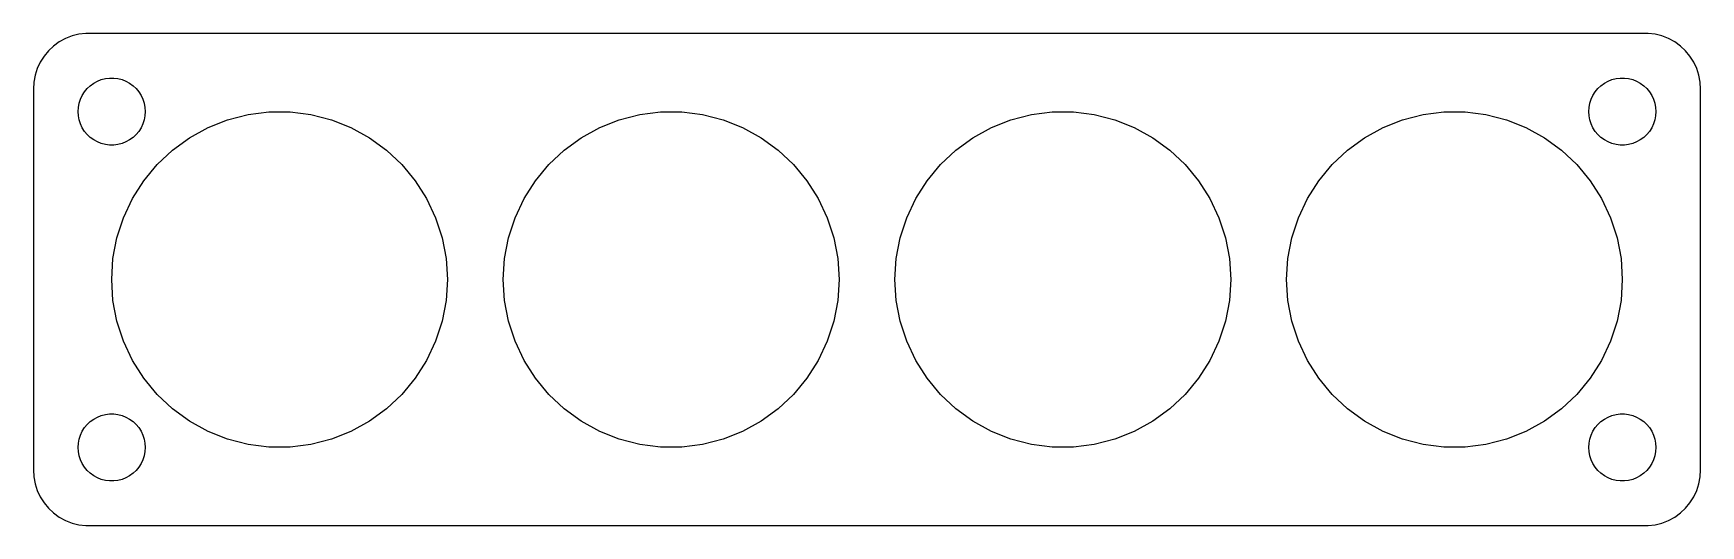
# Model space of a CAD drawing. Header units: metres. Extents: x -74 to 74, y 32 to 76.
import ezdxf

# ---------------------------------------------------------------- set-up
doc = ezdxf.new("R2010")
doc.units = ezdxf.units.M

msp = doc.modelspace()

# ---------------------------------------------------------------- linework, layer by layer
for p, q in [((-69.8139, 75.9901), (-70.4369, 75.9114)), ((69.8139, 75.9901), (-69.8139, 75.9901)), ((70.4369, 75.9114), (69.8139, 75.9901)), ((-72.6871, 74.8526), (-73.1448, 74.4227)), ((-72.1791, 75.2216), (-72.6871, 74.8526)), ((-71.6289, 75.5241), (-72.1791, 75.2216)), ((-71.0451, 75.7553), (-71.6289, 75.5241)), ((-70.4369, 75.9114), (-71.0451, 75.7553)), ((71.0451, 75.7553), (70.4369, 75.9114)), ((71.6289, 75.5241), (71.0451, 75.7553)), ((72.1791, 75.2216), (71.6289, 75.5241)), ((72.6871, 74.8526), (72.1791, 75.2216)), ((73.1448, 74.4227), (72.6871, 74.8526)), ((-73.8815, 73.4088), (-74.1489, 72.8406)), ((-73.5451, 73.9389), (-73.8815, 73.4088)), ((-73.1448, 74.4227), (-73.5451, 73.9389)), ((73.5451, 73.9389), (73.1448, 74.4227)), ((73.8815, 73.4088), (73.5451, 73.9389)), ((74.1489, 72.8406), (73.8815, 73.4088)), ((-74.4606, 71.6267), (-74.5, 71)), ((-74.3429, 72.2434), (-74.4606, 71.6267)), ((-74.1489, 72.8406), (-74.3429, 72.2434)), ((-69.4123, 71.3115), (-69.1075, 71.533)), ((-69.1075, 71.533), (-68.7773, 71.7145)), ((-68.7773, 71.7145), (-68.427, 71.8532)), ((-68.427, 71.8532), (-68.0621, 71.9469)), ((-68.0621, 71.9469), (-67.6884, 71.9941)), ((-67.6884, 71.9941), (-67.3116, 71.9941)), ((-67.3116, 71.9941), (-66.9379, 71.9469)), ((-66.9379, 71.9469), (-66.573, 71.8532)), ((-66.573, 71.8532), (-66.2227, 71.7145)), ((-66.2227, 71.7145), (-65.8925, 71.533)), ((-65.8925, 71.533), (-65.5877, 71.3115)), ((65.5877, 71.3115), (65.8925, 71.533)), ((65.8925, 71.533), (66.2227, 71.7145)), ((66.2227, 71.7145), (66.573, 71.8532)), ((66.573, 71.8532), (66.9379, 71.9469)), ((66.9379, 71.9469), (67.3116, 71.9941)), ((67.3116, 71.9941), (67.6884, 71.9941)), ((67.6884, 71.9941), (68.0621, 71.9469)), ((68.0621, 71.9469), (68.427, 71.8532)), ((68.427, 71.8532), (68.7773, 71.7145)), ((68.7773, 71.7145), (69.1075, 71.533)), ((69.1075, 71.533), (69.4123, 71.3115)), ((74.3429, 72.2434), (74.1489, 72.8406)), ((74.4606, 71.6267), (74.3429, 72.2434)), ((74.5, 71), (74.4606, 71.6267)), ((-74.5, 71), (-74.5, 37)), ((-70.4057, 69.7461), (-70.2893, 70.1044)), ((-70.2893, 70.1044), (-70.1289, 70.4453)), ((-70.1289, 70.4453), (-69.927, 70.7634)), ((-69.927, 70.7634), (-69.6869, 71.0536)), ((-69.6869, 71.0536), (-69.4123, 71.3115)), ((-65.5877, 71.3115), (-65.3131, 71.0536)), ((-65.3131, 71.0536), (-65.073, 70.7634)), ((-65.073, 70.7634), (-64.8711, 70.4453)), ((-64.8711, 70.4453), (-64.7107, 70.1044)), ((-64.7107, 70.1044), (-64.5943, 69.7461)), ((64.5943, 69.7461), (64.7107, 70.1044)), ((64.7107, 70.1044), (64.8711, 70.4453)), ((64.8711, 70.4453), (65.073, 70.7634)), ((65.073, 70.7634), (65.3131, 71.0536)), ((65.3131, 71.0536), (65.5877, 71.3115)), ((69.4123, 71.3115), (69.6869, 71.0536)), ((69.6869, 71.0536), (69.927, 70.7634)), ((69.927, 70.7634), (70.1289, 70.4453)), ((70.1289, 70.4453), (70.2893, 70.1044)), ((70.2893, 70.1044), (70.4057, 69.7461)), ((74.5, 37), (74.5, 71)), ((-70.5, 69), (-70.4763, 69.376)), ((-70.4763, 68.624), (-70.5, 69)), ((-70.4763, 69.376), (-70.4057, 69.7461)), ((-70.4057, 68.2539), (-70.4763, 68.624)), ((-64.5943, 69.7461), (-64.5237, 69.376)), ((-64.5237, 68.624), (-64.5943, 68.2539)), ((-64.5237, 69.376), (-64.5, 69)), ((-64.5, 69), (-64.5237, 68.624)), ((-57.1353, 68.2658), (-55.3107, 68.7343)), ((-55.3107, 68.7343), (-53.4418, 68.9704)), ((-53.4418, 68.9704), (-51.5581, 68.9704)), ((-51.5581, 68.9704), (-49.6893, 68.7343)), ((-49.6893, 68.7343), (-47.8647, 68.2658)), ((-22.1353, 68.2658), (-20.3107, 68.7343)), ((-20.3107, 68.7343), (-18.4418, 68.9704)), ((-18.4418, 68.9704), (-16.5581, 68.9704)), ((-16.5581, 68.9704), (-14.6893, 68.7343)), ((-14.6893, 68.7343), (-12.8647, 68.2658)), ((12.8647, 68.2658), (14.6893, 68.7343)), ((14.6893, 68.7343), (16.5581, 68.9704)), ((16.5581, 68.9704), (18.4418, 68.9704)), ((18.4418, 68.9704), (20.3107, 68.7343)), ((20.3107, 68.7343), (22.1353, 68.2658)), ((47.8647, 68.2658), (49.6893, 68.7343)), ((49.6893, 68.7343), (51.5581, 68.9704)), ((51.5581, 68.9704), (53.4418, 68.9704)), ((53.4418, 68.9704), (55.3107, 68.7343)), ((55.3107, 68.7343), (57.1353, 68.2658)), ((64.5, 69), (64.5237, 69.376)), ((64.5237, 68.624), (64.5, 69)), ((64.5237, 69.376), (64.5943, 69.7461)), ((64.5943, 68.2539), (64.5237, 68.624)), ((70.4057, 69.7461), (70.4763, 69.376)), ((70.4763, 68.624), (70.4057, 68.2539)), ((70.4763, 69.376), (70.5, 69)), ((70.5, 69), (70.4763, 68.624)), ((-70.2893, 67.8956), (-70.4057, 68.2539)), ((-70.1289, 67.5547), (-70.2893, 67.8956)), ((-69.927, 67.2366), (-70.1289, 67.5547)), ((-69.6869, 66.9464), (-69.927, 67.2366)), ((-65.073, 67.2366), (-65.3131, 66.9464)), ((-64.8711, 67.5547), (-65.073, 67.2366)), ((-64.7107, 67.8956), (-64.8711, 67.5547)), ((-64.5943, 68.2539), (-64.7107, 67.8956)), ((-60.5374, 66.6649), (-58.8867, 67.5724)), ((-58.8867, 67.5724), (-57.1353, 68.2658)), ((-47.8647, 68.2658), (-46.1133, 67.5724)), ((-46.1133, 67.5724), (-44.4626, 66.6649)), ((-25.5374, 66.6649), (-23.8867, 67.5724)), ((-23.8867, 67.5724), (-22.1353, 68.2658)), ((-12.8647, 68.2658), (-11.1133, 67.5724)), ((-11.1133, 67.5724), (-9.46259, 66.6649)), ((9.46259, 66.6649), (11.1133, 67.5724)), ((11.1133, 67.5724), (12.8647, 68.2658)), ((22.1353, 68.2658), (23.8867, 67.5724)), ((23.8867, 67.5724), (25.5374, 66.6649)), ((44.4626, 66.6649), (46.1133, 67.5724)), ((46.1133, 67.5724), (47.8647, 68.2658)), ((57.1353, 68.2658), (58.8867, 67.5724)), ((58.8867, 67.5724), (60.5374, 66.6649)), ((64.7107, 67.8956), (64.5943, 68.2539)), ((64.8711, 67.5547), (64.7107, 67.8956)), ((65.073, 67.2366), (64.8711, 67.5547)), ((65.3131, 66.9464), (65.073, 67.2366)), ((69.927, 67.2366), (69.6869, 66.9464)), ((70.1289, 67.5547), (69.927, 67.2366)), ((70.2893, 67.8956), (70.1289, 67.5547)), ((70.4057, 68.2539), (70.2893, 67.8956)), ((-69.4123, 66.6884), (-69.6869, 66.9464)), ((-69.1075, 66.467), (-69.4123, 66.6884)), ((-68.7773, 66.2855), (-69.1075, 66.467)), ((-68.427, 66.1468), (-68.7773, 66.2855)), ((-68.0621, 66.0531), (-68.427, 66.1468)), ((-67.6884, 66.0059), (-68.0621, 66.0531)), ((-67.3116, 66.0059), (-67.6884, 66.0059)), ((-66.9379, 66.0531), (-67.3116, 66.0059)), ((-66.573, 66.1468), (-66.9379, 66.0531)), ((-66.2227, 66.2855), (-66.573, 66.1468)), ((-65.8925, 66.467), (-66.2227, 66.2855)), ((-65.5877, 66.6884), (-65.8925, 66.467)), ((-65.3131, 66.9464), (-65.5877, 66.6884)), ((-62.0614, 65.5577), (-60.5374, 66.6649)), ((-44.4626, 66.6649), (-42.9386, 65.5577)), ((-27.0614, 65.5577), (-25.5374, 66.6649)), ((-9.46259, 66.6649), (-7.93863, 65.5577)), ((7.93863, 65.5577), (9.46259, 66.6649)), ((25.5374, 66.6649), (27.0614, 65.5577)), ((42.9386, 65.5577), (44.4626, 66.6649)), ((60.5374, 66.6649), (62.0614, 65.5577)), ((65.5877, 66.6884), (65.3131, 66.9464)), ((65.8925, 66.467), (65.5877, 66.6884)), ((66.2227, 66.2855), (65.8925, 66.467)), ((66.573, 66.1468), (66.2227, 66.2855)), ((66.9379, 66.0531), (66.573, 66.1468)), ((67.3116, 66.0059), (66.9379, 66.0531)), ((67.6884, 66.0059), (67.3116, 66.0059)), ((68.0621, 66.0531), (67.6884, 66.0059)), ((68.427, 66.1468), (68.0621, 66.0531)), ((68.7773, 66.2855), (68.427, 66.1468)), ((69.1075, 66.467), (68.7773, 66.2855)), ((69.4123, 66.6884), (69.1075, 66.467)), ((69.6869, 66.9464), (69.4123, 66.6884)), ((-64.6353, 62.8168), (-63.4345, 64.2682)), ((-63.4345, 64.2682), (-62.0614, 65.5577)), ((-42.9386, 65.5577), (-41.5655, 64.2682)), ((-41.5655, 64.2682), (-40.3647, 62.8168)), ((-29.6353, 62.8168), (-28.4345, 64.2682)), ((-28.4345, 64.2682), (-27.0614, 65.5577)), ((-7.93863, 65.5577), (-6.56546, 64.2682)), ((-6.56546, 64.2682), (-5.36473, 62.8168)), ((5.36473, 62.8168), (6.56546, 64.2682)), ((6.56546, 64.2682), (7.93863, 65.5577)), ((27.0614, 65.5577), (28.4345, 64.2682)), ((28.4345, 64.2682), (29.6353, 62.8168)), ((40.3647, 62.8168), (41.5655, 64.2682)), ((41.5655, 64.2682), (42.9386, 65.5577)), ((62.0614, 65.5577), (63.4345, 64.2682)), ((63.4345, 64.2682), (64.6353, 62.8168)), ((-65.6446, 61.2263), (-64.6353, 62.8168)), ((-40.3647, 62.8168), (-39.3554, 61.2263)), ((-30.6446, 61.2263), (-29.6353, 62.8168)), ((-5.36473, 62.8168), (-4.35539, 61.2263)), ((4.35539, 61.2263), (5.36473, 62.8168)), ((29.6353, 62.8168), (30.6446, 61.2263)), ((39.3554, 61.2263), (40.3647, 62.8168)), ((64.6353, 62.8168), (65.6446, 61.2263)), ((-66.4466, 59.5219), (-65.6446, 61.2263)), ((-39.3554, 61.2263), (-38.5533, 59.5219)), ((-31.4466, 59.5219), (-30.6446, 61.2263)), ((-4.35539, 61.2263), (-3.55334, 59.5219)), ((3.55334, 59.5219), (4.35539, 61.2263)), ((30.6446, 61.2263), (31.4466, 59.5219)), ((38.5533, 59.5219), (39.3554, 61.2263)), ((65.6446, 61.2263), (66.4466, 59.5219)), ((-67.0287, 57.7303), (-66.4466, 59.5219)), ((-38.5533, 59.5219), (-37.9713, 57.7303)), ((-32.0287, 57.7303), (-31.4466, 59.5219)), ((-3.55334, 59.5219), (-2.97125, 57.7303)), ((2.97125, 57.7303), (3.55334, 59.5219)), ((31.4466, 59.5219), (32.0287, 57.7303)), ((37.9713, 57.7303), (38.5533, 59.5219)), ((66.4466, 59.5219), (67.0287, 57.7303)), ((-67.3817, 55.88), (-67.0287, 57.7303)), ((-37.9713, 57.7303), (-37.6183, 55.88)), ((-32.3817, 55.88), (-32.0287, 57.7303)), ((-2.97125, 57.7303), (-2.61827, 55.88)), ((2.61827, 55.88), (2.97125, 57.7303)), ((32.0287, 57.7303), (32.3817, 55.88)), ((37.6183, 55.88), (37.9713, 57.7303)), ((67.0287, 57.7303), (67.3817, 55.88)), ((-67.5, 54), (-67.3817, 55.88)), ((-37.6183, 55.88), (-37.5, 54)), ((-32.5, 54), (-32.3817, 55.88)), ((-2.61827, 55.88), (-2.5, 54)), ((2.5, 54), (2.61827, 55.88)), ((32.3817, 55.88), (32.5, 54)), ((37.5, 54), (37.6183, 55.88)), ((67.3817, 55.88), (67.5, 54)), ((-67.3817, 52.12), (-67.5, 54)), ((-37.5, 54), (-37.6183, 52.12)), ((-32.3817, 52.12), (-32.5, 54)), ((-2.5, 54), (-2.61827, 52.12)), ((2.61827, 52.12), (2.5, 54)), ((32.5, 54), (32.3817, 52.12)), ((37.6183, 52.12), (37.5, 54)), ((67.5, 54), (67.3817, 52.12)), ((-67.0287, 50.2697), (-67.3817, 52.12)), ((-37.6183, 52.12), (-37.9713, 50.2697)), ((-32.0287, 50.2697), (-32.3817, 52.12)), ((-2.61827, 52.12), (-2.97125, 50.2697)), ((2.97125, 50.2697), (2.61827, 52.12)), ((32.3817, 52.12), (32.0287, 50.2697)), ((37.9713, 50.2697), (37.6183, 52.12)), ((67.3817, 52.12), (67.0287, 50.2697)), ((-66.4466, 48.4781), (-67.0287, 50.2697)), ((-37.9713, 50.2697), (-38.5533, 48.4781)), ((-31.4466, 48.4781), (-32.0287, 50.2697)), ((-2.97125, 50.2697), (-3.55334, 48.4781)), ((3.55334, 48.4781), (2.97125, 50.2697)), ((32.0287, 50.2697), (31.4466, 48.4781)), ((38.5533, 48.4781), (37.9713, 50.2697)), ((67.0287, 50.2697), (66.4466, 48.4781)), ((-65.6446, 46.7737), (-66.4466, 48.4781)), ((-38.5533, 48.4781), (-39.3554, 46.7737)), ((-30.6446, 46.7737), (-31.4466, 48.4781)), ((-3.55334, 48.4781), (-4.35539, 46.7737)), ((4.35539, 46.7737), (3.55334, 48.4781)), ((31.4466, 48.4781), (30.6446, 46.7737)), ((39.3554, 46.7737), (38.5533, 48.4781)), ((66.4466, 48.4781), (65.6446, 46.7737)), ((-64.6353, 45.1832), (-65.6446, 46.7737)), ((-39.3554, 46.7737), (-40.3647, 45.1832)), ((-29.6353, 45.1832), (-30.6446, 46.7737)), ((-4.35539, 46.7737), (-5.36473, 45.1832)), ((5.36473, 45.1832), (4.35539, 46.7737)), ((30.6446, 46.7737), (29.6353, 45.1832)), ((40.3647, 45.1832), (39.3554, 46.7737)), ((65.6446, 46.7737), (64.6353, 45.1832)), ((-63.4345, 43.7318), (-64.6353, 45.1832)), ((-40.3647, 45.1832), (-41.5655, 43.7318)), ((-28.4345, 43.7318), (-29.6353, 45.1832)), ((-5.36473, 45.1832), (-6.56546, 43.7318)), ((6.56546, 43.7318), (5.36473, 45.1832)), ((29.6353, 45.1832), (28.4345, 43.7318)), ((41.5655, 43.7318), (40.3647, 45.1832)), ((64.6353, 45.1832), (63.4345, 43.7318)), ((-62.0614, 42.4423), (-63.4345, 43.7318)), ((-41.5655, 43.7318), (-42.9386, 42.4423)), ((-27.0614, 42.4423), (-28.4345, 43.7318)), ((-6.56546, 43.7318), (-7.93863, 42.4423)), ((7.93863, 42.4423), (6.56546, 43.7318)), ((28.4345, 43.7318), (27.0614, 42.4423)), ((42.9386, 42.4423), (41.5655, 43.7318)), ((63.4345, 43.7318), (62.0614, 42.4423)), ((-68.7773, 41.7145), (-68.427, 41.8532)), ((-68.427, 41.8532), (-68.0621, 41.9469)), ((-68.0621, 41.9469), (-67.6884, 41.9941)), ((-67.6884, 41.9941), (-67.3116, 41.9941)), ((-67.3116, 41.9941), (-66.9379, 41.9469)), ((-66.9379, 41.9469), (-66.573, 41.8532)), ((-66.573, 41.8532), (-66.2227, 41.7145)), ((-60.5374, 41.3351), (-62.0614, 42.4423)), ((-42.9386, 42.4423), (-44.4626, 41.3351)), ((-25.5374, 41.3351), (-27.0614, 42.4423)), ((-7.93863, 42.4423), (-9.46259, 41.3351)), ((9.46259, 41.3351), (7.93863, 42.4423)), ((27.0614, 42.4423), (25.5374, 41.3351)), ((44.4626, 41.3351), (42.9386, 42.4423)), ((62.0614, 42.4423), (60.5374, 41.3351)), ((66.2227, 41.7145), (66.573, 41.8532)), ((66.573, 41.8532), (66.9379, 41.9469)), ((66.9379, 41.9469), (67.3116, 41.9941)), ((67.3116, 41.9941), (67.6884, 41.9941)), ((67.6884, 41.9941), (68.0621, 41.9469)), ((68.0621, 41.9469), (68.427, 41.8532)), ((68.427, 41.8532), (68.7773, 41.7145)), ((-70.2893, 40.1044), (-70.1289, 40.4453)), ((-70.1289, 40.4453), (-69.927, 40.7634)), ((-69.927, 40.7634), (-69.6869, 41.0536)), ((-69.6869, 41.0536), (-69.4123, 41.3116)), ((-69.4123, 41.3116), (-69.1075, 41.533)), ((-69.1075, 41.533), (-68.7773, 41.7145)), ((-66.2227, 41.7145), (-65.8925, 41.533)), ((-65.8925, 41.533), (-65.5877, 41.3116)), ((-65.5877, 41.3116), (-65.3131, 41.0536)), ((-65.3131, 41.0536), (-65.073, 40.7634)), ((-65.073, 40.7634), (-64.8711, 40.4453)), ((-64.8711, 40.4453), (-64.7107, 40.1044)), ((-58.8867, 40.4276), (-60.5374, 41.3351)), ((-57.1353, 39.7342), (-58.8867, 40.4276)), ((-46.1133, 40.4276), (-47.8647, 39.7342)), ((-44.4626, 41.3351), (-46.1133, 40.4276)), ((-23.8867, 40.4276), (-25.5374, 41.3351)), ((-22.1353, 39.7342), (-23.8867, 40.4276)), ((-11.1133, 40.4276), (-12.8647, 39.7342)), ((-9.46259, 41.3351), (-11.1133, 40.4276)), ((11.1133, 40.4276), (9.46259, 41.3351)), ((12.8647, 39.7342), (11.1133, 40.4276)), ((23.8867, 40.4276), (22.1353, 39.7342)), ((25.5374, 41.3351), (23.8867, 40.4276)), ((46.1133, 40.4276), (44.4626, 41.3351)), ((47.8647, 39.7342), (46.1133, 40.4276)), ((58.8867, 40.4276), (57.1353, 39.7342)), ((60.5374, 41.3351), (58.8867, 40.4276)), ((64.7107, 40.1044), (64.8711, 40.4453)), ((64.8711, 40.4453), (65.073, 40.7634)), ((65.073, 40.7634), (65.3131, 41.0536)), ((65.3131, 41.0536), (65.5877, 41.3116)), ((65.5877, 41.3116), (65.8925, 41.533)), ((65.8925, 41.533), (66.2227, 41.7145)), ((68.7773, 41.7145), (69.1075, 41.533)), ((69.1075, 41.533), (69.4123, 41.3116)), ((69.4123, 41.3116), (69.6869, 41.0536)), ((69.6869, 41.0536), (69.927, 40.7634)), ((69.927, 40.7634), (70.1289, 40.4453)), ((70.1289, 40.4453), (70.2893, 40.1044)), ((-70.5, 39), (-70.4763, 39.376)), ((-70.4763, 38.624), (-70.5, 39)), ((-70.4763, 39.376), (-70.4057, 39.7461)), ((-70.4057, 39.7461), (-70.2893, 40.1044)), ((-64.7107, 40.1044), (-64.5943, 39.7461)), ((-64.5943, 39.7461), (-64.5237, 39.376)), ((-64.5237, 39.376), (-64.5, 39)), ((-64.5, 39), (-64.5237, 38.624)), ((-55.3107, 39.2657), (-57.1353, 39.7342)), ((-53.4418, 39.0296), (-55.3107, 39.2657)), ((-51.5581, 39.0296), (-53.4418, 39.0296)), ((-49.6893, 39.2657), (-51.5581, 39.0296)), ((-47.8647, 39.7342), (-49.6893, 39.2657)), ((-20.3107, 39.2657), (-22.1353, 39.7342)), ((-18.4418, 39.0296), (-20.3107, 39.2657)), ((-16.5581, 39.0296), (-18.4418, 39.0296)), ((-14.6893, 39.2657), (-16.5581, 39.0296)), ((-12.8647, 39.7342), (-14.6893, 39.2657)), ((14.6893, 39.2657), (12.8647, 39.7342)), ((16.5581, 39.0296), (14.6893, 39.2657)), ((18.4418, 39.0296), (16.5581, 39.0296)), ((20.3107, 39.2657), (18.4418, 39.0296)), ((22.1353, 39.7342), (20.3107, 39.2657)), ((49.6893, 39.2657), (47.8647, 39.7342)), ((51.5581, 39.0296), (49.6893, 39.2657)), ((53.4418, 39.0296), (51.5581, 39.0296)), ((55.3107, 39.2657), (53.4418, 39.0296)), ((57.1353, 39.7342), (55.3107, 39.2657)), ((64.5, 39), (64.5237, 39.376)), ((64.5237, 38.624), (64.5, 39)), ((64.5237, 39.376), (64.5943, 39.7461)), ((64.5943, 39.7461), (64.7107, 40.1044)), ((70.2893, 40.1044), (70.4057, 39.7461)), ((70.4057, 39.7461), (70.4763, 39.376)), ((70.4763, 39.376), (70.5, 39)), ((70.5, 39), (70.4763, 38.624)), ((-70.4057, 38.2539), (-70.4763, 38.624)), ((-70.2893, 37.8956), (-70.4057, 38.2539)), ((-70.1289, 37.5547), (-70.2893, 37.8956)), ((-69.927, 37.2366), (-70.1289, 37.5547)), ((-64.8711, 37.5547), (-65.073, 37.2366)), ((-64.7107, 37.8956), (-64.8711, 37.5547)), ((-64.5943, 38.2539), (-64.7107, 37.8956)), ((-64.5237, 38.624), (-64.5943, 38.2539)), ((64.5943, 38.2539), (64.5237, 38.624)), ((64.7107, 37.8956), (64.5943, 38.2539)), ((64.8711, 37.5547), (64.7107, 37.8956)), ((65.073, 37.2366), (64.8711, 37.5547)), ((70.1289, 37.5547), (69.927, 37.2366)), ((70.2893, 37.8956), (70.1289, 37.5547)), ((70.4057, 38.2539), (70.2893, 37.8956)), ((70.4763, 38.624), (70.4057, 38.2539)), ((-74.5, 37), (-74.4606, 36.3733)), ((-74.4606, 36.3733), (-74.3429, 35.7566)), ((-69.6869, 36.9464), (-69.927, 37.2366)), ((-69.4123, 36.6885), (-69.6869, 36.9464)), ((-69.1075, 36.467), (-69.4123, 36.6885)), ((-68.7773, 36.2855), (-69.1075, 36.467)), ((-68.427, 36.1468), (-68.7773, 36.2855)), ((-68.0621, 36.0531), (-68.427, 36.1468)), ((-67.6884, 36.0059), (-68.0621, 36.0531)), ((-67.3116, 36.0059), (-67.6884, 36.0059)), ((-66.9379, 36.0531), (-67.3116, 36.0059)), ((-66.573, 36.1468), (-66.9379, 36.0531)), ((-66.2227, 36.2855), (-66.573, 36.1468)), ((-65.8925, 36.467), (-66.2227, 36.2855)), ((-65.5877, 36.6885), (-65.8925, 36.467)), ((-65.3131, 36.9464), (-65.5877, 36.6885)), ((-65.073, 37.2366), (-65.3131, 36.9464)), ((65.3131, 36.9464), (65.073, 37.2366)), ((65.5877, 36.6885), (65.3131, 36.9464)), ((65.8925, 36.467), (65.5877, 36.6885)), ((66.2227, 36.2855), (65.8925, 36.467)), ((66.573, 36.1468), (66.2227, 36.2855)), ((66.9379, 36.0531), (66.573, 36.1468)), ((67.3116, 36.0059), (66.9379, 36.0531)), ((67.6884, 36.0059), (67.3116, 36.0059)), ((68.0621, 36.0531), (67.6884, 36.0059)), ((68.427, 36.1468), (68.0621, 36.0531)), ((68.7773, 36.2855), (68.427, 36.1468)), ((69.1075, 36.467), (68.7773, 36.2855)), ((69.4123, 36.6885), (69.1075, 36.467)), ((69.6869, 36.9464), (69.4123, 36.6885)), ((69.927, 37.2366), (69.6869, 36.9464)), ((74.3429, 35.7566), (74.4606, 36.3733)), ((74.4606, 36.3733), (74.5, 37)), ((-74.3429, 35.7566), (-74.1489, 35.1594)), ((-74.1489, 35.1594), (-73.8815, 34.5912)), ((-73.8815, 34.5912), (-73.5451, 34.0611)), ((73.5451, 34.0611), (73.8815, 34.5912)), ((73.8815, 34.5912), (74.1489, 35.1594)), ((74.1489, 35.1594), (74.3429, 35.7566)), ((-73.5451, 34.0611), (-73.1448, 33.5773)), ((-73.1448, 33.5773), (-72.6871, 33.1474)), ((-72.6871, 33.1474), (-72.1791, 32.7784)), ((72.1791, 32.7784), (72.6871, 33.1474)), ((72.6871, 33.1474), (73.1448, 33.5773)), ((73.1448, 33.5773), (73.5451, 34.0611)), ((-72.1791, 32.7784), (-71.6289, 32.4759)), ((-71.6289, 32.4759), (-71.0451, 32.2447)), ((-71.0451, 32.2447), (-70.4369, 32.0886)), ((-70.4369, 32.0886), (-69.8139, 32.0099)), ((-69.8139, 32.0099), (69.8139, 32.0099)), ((69.8139, 32.0099), (70.4369, 32.0886)), ((70.4369, 32.0886), (71.0451, 32.2447)), ((71.0451, 32.2447), (71.6289, 32.4759)), ((71.6289, 32.4759), (72.1791, 32.7784))]:
    msp.add_line(p, q)

doc.saveas('drawing.dxf')
